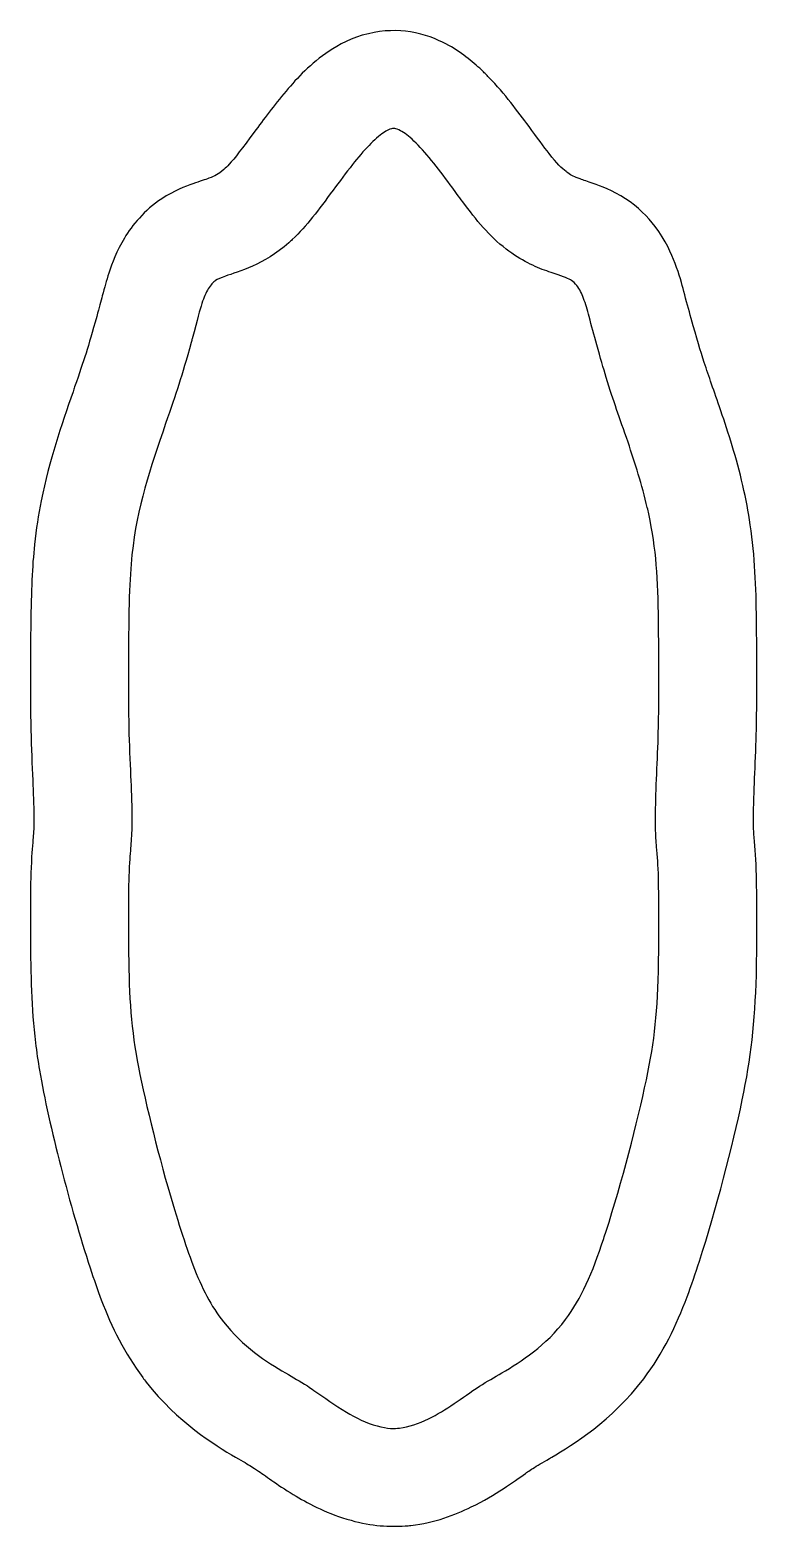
# Model space of a CAD drawing. Header units: millimetres. Extents: x -32 to 32, y -64 to 66.
import ezdxf

# ---------------------------------------------------------------- set-up
doc = ezdxf.new("R2010")
doc.units = ezdxf.units.MM
doc.layers.get('0').update_dxf_attribs({"linetype": 'CONTINUOUS'})

msp = doc.modelspace()

# ---------------------------------------------------------------- linework, layer by layer
for points, knots in [([(20.12, 51.15), (18.97, 51.9), (17.94, 52.26), (17.3, 52.48), (16.83, 52.65), (16.46, 52.77), (16.19, 52.87), (15.65, 53.06), (15.46, 53.15), (15.11, 53.39), (15.06, 53.43), (15.01, 53.47), (14.96, 53.51), (14.58, 53.8), (14.17, 54.22), (13.49, 55.07), (13.02, 55.66), (12.44, 56.46), (11.74, 57.42), (10.76, 58.74), (9.66, 60.24), (8.26, 61.69), (8.05, 61.91), (7.84, 62.12), (7.61, 62.33), (6.83, 63.08), (5.85, 63.9), (4.54, 64.59), (3.73, 65.01), (2.7, 65.43), (1.45, 65.63), (0.38, 65.8), (-0.89, 65.8), (-2.19, 65.48), (-3.65, 65.13), (-4.77, 64.51), (-5.59, 63.96), (-7.21, 62.89), (-8.35, 61.65), (-9.33, 60.5), (-10.39, 59.26), (-11.29, 58.02), (-12.1, 56.93), (-13.1, 55.56), (-13.81, 54.64), (-14.27, 54.15), (-14.44, 53.96), (-14.58, 53.83), (-14.72, 53.7), (-15.28, 53.21), (-15.43, 53.16), (-16.03, 52.93), (-16.33, 52.81), (-16.79, 52.67), (-17.43, 52.44), (-18.06, 52.22), (-19.04, 51.86), (-20.12, 51.15)], [-2.509219, -2.509219, -2.509219, -2.509219, -2.343977, -2.343977, -2.343977, -2.224784, -2.224784, -2.224784, -2.003441, -2.003441, -2.003441, -1.972134, -1.972134, -1.972134, -1.745553, -1.745553, -1.745553, -1.587348, -1.587348, -1.587348, -1.368511, -1.368511, -1.368511, -1.33639, -1.33639, -1.33639, -1.221794, -1.221794, -1.221794, -1.15171, -1.15171, -1.15171, -1.093756, -1.093756, -1.093756, -1.026088, -1.026088, -1.026088, -0.892732, -0.892732, -0.892732, -0.750791, -0.750791, -0.750791, -0.572983, -0.572983, -0.572983, -0.50965, -0.50965, -0.50965, -0.272179, -0.272179, -0.272179, -0.135709, -0.135709, -0.135709, 0, 0, 0, 0]), ([(15.44, 44.05), (15.22, 44.2), (14.74, 44.38), (14, 44.63), (13.78, 44.7), (13.54, 44.79), (13.28, 44.88), (12.28, 45.24), (11.04, 45.79), (9.76, 46.78), (8.27, 47.93), (7.17, 49.3), (6, 50.87), (5.65, 51.35), (5.28, 51.84), (4.9, 52.37), (3.81, 53.84), (2.72, 55.26), (1.76, 56.16), (1.33, 56.58), (0.91, 56.89), (0.58, 57.06), (0.38, 57.17), (0.22, 57.22), (0.11, 57.24), (0.01, 57.25), (-0.04, 57.26), (-0.18, 57.22), (-0.35, 57.18), (-0.61, 57.07), (-0.89, 56.88), (-1.61, 56.4), (-2.6, 55.36), (-3.58, 54.11), (-4.13, 53.41), (-4.69, 52.65), (-5.26, 51.89), (-6.54, 50.15), (-7.52, 48.8), (-8.79, 47.61), (-8.89, 47.52), (-8.99, 47.42), (-9.1, 47.33), (-11.29, 45.4), (-13.47, 44.83), (-14.6, 44.43), (-15.01, 44.28), (-15.28, 44.15), (-15.44, 44.05)], [-2.509219, -2.509219, -2.509219, -2.509219, -2.290001, -2.290001, -2.290001, -2.224784, -2.224784, -2.224784, -1.972134, -1.972134, -1.972134, -1.676588, -1.676588, -1.676588, -1.587348, -1.587348, -1.587348, -1.33639, -1.33639, -1.33639, -1.221794, -1.221794, -1.221794, -1.15171, -1.15171, -1.15171, -1.093756, -1.093756, -1.093756, -1.026088, -1.026088, -1.026088, -0.849377, -0.849377, -0.849377, -0.750791, -0.750791, -0.750791, -0.527209, -0.527209, -0.527209, -0.50965, -0.50965, -0.50965, -0.135709, -0.135709, -0.135709, 0, 0, 0, 0]), ([(-20.12, 51.15), (-20.87, 50.65), (-21.52, 50.08), (-22.06, 49.48), (-22.59, 48.9), (-23.01, 48.3), (-23.35, 47.74), (-24.03, 46.62), (-24.43, 45.56), (-24.71, 44.7), (-24.93, 44.03), (-25.08, 43.45), (-25.27, 42.73), (-25.4, 42.25), (-25.55, 41.69), (-25.76, 40.94), (-26.52, 38.15), (-26.83, 37.26), (-27.67, 34.82), (-27.72, 34.68), (-27.76, 34.54), (-27.81, 34.4), (-28.83, 31.46), (-29.87, 28.47), (-30.58, 24.93), (-30.81, 23.73), (-31.01, 22.47), (-31.15, 21.14), (-31.36, 19.21), (-31.44, 17.17), (-31.48, 14.18), (-31.49, 13.16), (-31.5, 12.03), (-31.5, 10.73), (-31.5, 8.26), (-31.5, 6.37), (-31.47, 5.04), (-31.43, 3.47), (-31.36, 1.98), (-31.31, 0.69), (-31.26, -0.37), (-31.22, -1.5), (-31.21, -2.45), (-31.2, -3.25), (-31.21, -3.52), (-31.24, -3.86), (-31.24, -3.9), (-31.24, -3.93), (-31.25, -3.97), (-31.27, -4.29), (-31.34, -5.02), (-31.4, -5.97), (-31.55, -8.46), (-31.5, -10.78), (-31.5, -12.9), (-31.49, -16.22), (-31.43, -19.07), (-31.07, -22.12), (-30.97, -22.9), (-30.86, -23.69), (-30.72, -24.5), (-30.32, -26.9), (-29.65, -29.83), (-28.87, -32.86), (-28.08, -35.92), (-27.19, -39.04), (-26.33, -41.64), (-26, -42.65), (-25.68, -43.58), (-25.36, -44.42), (-24.45, -46.8), (-23.34, -49.06), (-21.77, -51.16), (-21.67, -51.3), (-21.56, -51.44), (-21.46, -51.57), (-18.74, -55.04), (-15.54, -57), (-13.71, -58.08)], [-4.986649, -4.986649, -4.986649, -4.986649, -4.889748, -4.889748, -4.889748, -4.794175, -4.794175, -4.794175, -4.603793, -4.603793, -4.603793, -4.455352, -4.455352, -4.455352, -4.357827, -4.357827, -4.357827, -4.000147, -4.000147, -4.000147, -3.980574, -3.980574, -3.980574, -3.576393, -3.576393, -3.576393, -3.439163, -3.439163, -3.439163, -3.239082, -3.239082, -3.239082, -3.170823, -3.170823, -3.170823, -3.039884, -3.039884, -3.039884, -2.878465, -2.878465, -2.878465, -2.746899, -2.746899, -2.746899, -2.63711, -2.63711, -2.63711, -2.625637, -2.625637, -2.625637, -2.520607, -2.520607, -2.520607, -2.240181, -2.240181, -2.240181, -1.82058, -1.82058, -1.82058, -1.712681, -1.712681, -1.712681, -1.396942, -1.396942, -1.396942, -1.079229, -1.079229, -1.079229, -0.9569, -0.9569, -0.9569, -0.60808, -0.60808, -0.60808, -0.584809, -0.584809, -0.584809, 0, 0, 0, 0]), ([(13.71, -58.08), (15.57, -56.98), (18.92, -54.93), (21.69, -51.27), (23.39, -49.03), (24.53, -46.62), (25.45, -44.17), (25.83, -43.16), (26.18, -42.13), (26.52, -41.07), (27.98, -36.51), (29.4, -31.08), (30.24, -27.06), (30.99, -23.45), (31.35, -20.36), (31.46, -16.24), (31.47, -15.92), (31.47, -15.59), (31.48, -15.26), (31.51, -13.33), (31.52, -10.14), (31.48, -8.15), (31.45, -6.62), (31.39, -5.66), (31.3, -4.64), (31.26, -4.09), (31.23, -3.84), (31.22, -3.54), (31.22, -3.5), (31.22, -3.47), (31.22, -3.43), (31.2, -2.95), (31.21, -1.96), (31.24, -1.06), (31.24, -0.99), (31.25, -0.93), (31.25, -0.86), (31.28, 0.25), (31.34, 1.42), (31.39, 2.7), (31.5, 5.4), (31.5, 7.56), (31.5, 9.83), (31.5, 11.46), (31.49, 13.03), (31.47, 14.58), (31.44, 17.5), (31.34, 20.08), (30.93, 22.85), (30.77, 23.96), (30.56, 25.09), (30.29, 26.26), (29.73, 28.68), (29.03, 30.84), (28.38, 32.74), (27.76, 34.58), (27.35, 35.69), (26.94, 36.95), (26.62, 37.92), (26.28, 39.03), (25.81, 40.75), (25.6, 41.52), (25.38, 42.31), (25.17, 43.11), (25.01, 43.72), (24.79, 44.57), (24.41, 45.54), (24.1, 46.38), (23.59, 47.53), (22.67, 48.75), (22.03, 49.59), (21.19, 50.44), (20.12, 51.15)], [-12.792307, -12.792307, -12.792307, -12.792307, -11.639501, -11.639501, -11.639501, -10.935531, -10.935531, -10.935531, -10.644053, -10.644053, -10.644053, -9.38956, -9.38956, -9.38956, -8.264425, -8.264425, -8.264425, -8.176645, -8.176645, -8.176645, -7.671593, -7.671593, -7.671593, -7.278912, -7.278912, -7.278912, -7.069363, -7.069363, -7.069363, -7.044279, -7.044279, -7.044279, -6.723439, -6.723439, -6.723439, -6.700292, -6.700292, -6.700292, -6.301678, -6.301678, -6.301678, -5.477615, -5.477615, -5.477615, -4.888457, -4.888457, -4.888457, -3.781989, -3.781989, -3.781989, -3.339377, -3.339377, -3.339377, -2.424157, -2.424157, -2.424157, -1.535288, -1.535288, -1.535288, -0.85472, -0.85472, -0.85472, -0.547017, -0.547017, -0.547017, -0.32626, -0.32626, -0.32626, -0.132688, -0.132688, -0.132688, 0, 0, 0, 0]), ([(-15.44, 44.05), (-15.55, 43.98), (-15.66, 43.89), (-15.76, 43.77), (-15.87, 43.65), (-15.98, 43.5), (-16.08, 43.34), (-16.29, 43), (-16.47, 42.56), (-16.63, 42.07), (-16.83, 41.46), (-16.99, 40.76), (-17.48, 39), (-17.5, 38.9), (-17.53, 38.79), (-17.56, 38.68), (-18.41, 35.61), (-18.83, 34.38), (-19.78, 31.63), (-21.14, 27.68), (-22.25, 24.46), (-22.7, 20.24), (-22.92, 18.15), (-22.99, 15.73), (-23, 10.72), (-23, 8.27), (-23, 6.39), (-22.97, 5.24), (-22.94, 3.79), (-22.87, 2.37), (-22.82, 1.05), (-22.77, -0.03), (-22.72, -1.23), (-22.71, -2.36), (-22.7, -3.4), (-22.73, -4.02), (-22.77, -4.61), (-22.81, -5.13), (-22.87, -5.7), (-22.91, -6.47), (-23.04, -8.54), (-23.01, -10.68), (-23, -12.87), (-22.99, -16.94), (-22.9, -19.79), (-22.34, -23.09), (-21.86, -25.94), (-20.75, -30.53), (-19.59, -34.62), (-18.83, -37.28), (-18.04, -39.75), (-17.42, -41.38), (-16.63, -43.43), (-15.84, -44.96), (-14.77, -46.33), (-13.09, -48.47), (-11.02, -49.8), (-9.39, -50.76)], [-4.986649, -4.986649, -4.986649, -4.986649, -4.889748, -4.889748, -4.889748, -4.794175, -4.794175, -4.794175, -4.603793, -4.603793, -4.603793, -4.37133, -4.37133, -4.37133, -4.357827, -4.357827, -4.357827, -3.980574, -3.980574, -3.980574, -3.439163, -3.439163, -3.439163, -3.170823, -3.170823, -3.170823, -3.039884, -3.039884, -3.039884, -2.878465, -2.878465, -2.878465, -2.746899, -2.746899, -2.746899, -2.625637, -2.625637, -2.625637, -2.520607, -2.520607, -2.520607, -2.240181, -2.240181, -2.240181, -1.712681, -1.712681, -1.712681, -1.255126, -1.255126, -1.255126, -0.9569, -0.9569, -0.9569, -0.584809, -0.584809, -0.584809, 0, 0, 0, 0]), ([(9.39, -50.76), (11.05, -49.78), (13.21, -48.4), (14.91, -46.14), (16.29, -44.31), (17.23, -42.11), (18.22, -39.1), (18.29, -38.89), (18.36, -38.69), (18.43, -38.47), (19.77, -34.28), (21.16, -28.95), (21.92, -25.33), (22.65, -21.83), (22.91, -19.44), (22.98, -15.12), (23.01, -13.32), (23.02, -10.08), (22.98, -8.32), (22.96, -6.93), (22.91, -6.31), (22.83, -5.35), (22.78, -4.78), (22.74, -4.32), (22.72, -3.69), (22.69, -2.76), (22.72, -1.62), (22.75, -0.58), (22.79, 0.62), (22.85, 1.8), (22.9, 3.04), (23, 5.57), (23, 7.57), (23, 9.82), (23, 11.44), (22.99, 12.98), (22.97, 14.47), (22.92, 18.18), (22.79, 20.7), (22.12, 23.8), (22.09, 23.98), (22.05, 24.16), (22, 24.34), (21.54, 26.33), (20.94, 28.21), (20.33, 30.01), (19.57, 32.26), (19.09, 33.5), (18.44, 35.64), (18.19, 36.43), (17.93, 37.35), (17.62, 38.48), (17.39, 39.3), (17.17, 40.12), (16.95, 40.93), (16.8, 41.5), (16.65, 42.04), (16.47, 42.5), (16.32, 42.91), (16.12, 43.31), (15.89, 43.61), (15.74, 43.81), (15.59, 43.95), (15.44, 44.05)], [-12.792307, -12.792307, -12.792307, -12.792307, -11.639501, -11.639501, -11.639501, -10.707209, -10.707209, -10.707209, -10.644053, -10.644053, -10.644053, -9.38956, -9.38956, -9.38956, -8.176645, -8.176645, -8.176645, -7.671593, -7.671593, -7.671593, -7.278912, -7.278912, -7.278912, -7.044279, -7.044279, -7.044279, -6.700292, -6.700292, -6.700292, -6.301678, -6.301678, -6.301678, -5.477615, -5.477615, -5.477615, -4.888457, -4.888457, -4.888457, -3.423845, -3.423845, -3.423845, -3.339377, -3.339377, -3.339377, -2.424157, -2.424157, -2.424157, -1.279786, -1.279786, -1.279786, -0.85472, -0.85472, -0.85472, -0.547017, -0.547017, -0.547017, -0.32626, -0.32626, -0.32626, -0.132688, -0.132688, -0.132688, 0, 0, 0, 0]), ([(-9.39, -50.76), (-8.66, -51.19), (-8.17, -51.45), (-7.48, -51.9), (-7.3, -52.02), (-7.11, -52.14), (-6.91, -52.28), (-6.01, -52.9), (-5.09, -53.58), (-4.1, -54.17), (-3.3, -54.65), (-2.35, -55.12), (-1.43, -55.37), (-0.51, -55.63), (0.05, -55.61), (0.52, -55.55), (1.3, -55.46), (2.17, -55.17), (3.02, -54.76), (4.57, -54), (5.91, -52.92), (7.44, -51.93), (8.15, -51.47), (8.71, -51.16), (9.39, -50.76)], [-1.866408, -1.866408, -1.866408, -1.866408, -1.67828, -1.67828, -1.67828, -1.629893, -1.629893, -1.629893, -1.418958, -1.418958, -1.418958, -1.246251, -1.246251, -1.246251, -1.07166, -1.07166, -1.07166, -0.780503, -0.780503, -0.780503, -0.246324, -0.246324, -0.246324, 0, 0, 0, 0]), ([(-13.71, -58.08), (-13.04, -58.47), (-12.66, -58.69), (-12.34, -58.88), (-12.16, -59), (-11.98, -59.11), (-11.71, -59.3), (-11.05, -59.75), (-9.91, -60.61), (-8.45, -61.47), (-7.27, -62.18), (-5.69, -63.01), (-3.7, -63.56), (-1.92, -64.06), (-0.28, -64.14), (0.99, -64.05), (1.17, -64.03), (1.34, -64.02), (1.5, -64), (3.57, -63.76), (5.31, -63.1), (6.73, -62.4), (8.86, -61.37), (10.42, -60.19), (11.43, -59.49), (11.49, -59.44), (11.55, -59.4), (11.61, -59.36), (11.78, -59.25), (11.93, -59.15), (12.06, -59.06), (12.48, -58.79), (12.86, -58.58), (13.53, -58.19), (13.58, -58.15), (13.64, -58.12), (13.71, -58.08)], [-1.866408, -1.866408, -1.866408, -1.866408, -1.714133, -1.714133, -1.714133, -1.629893, -1.629893, -1.629893, -1.418958, -1.418958, -1.418958, -1.246251, -1.246251, -1.246251, -1.09387, -1.09387, -1.09387, -1.07166, -1.07166, -1.07166, -0.780503, -0.780503, -0.780503, -0.347479, -0.347479, -0.347479, -0.321441, -0.321441, -0.321441, -0.246324, -0.246324, -0.246324, -0.019717, -0.019717, -0.019717, 0, 0, 0, 0])]:
    msp.add_open_spline(points, degree=3, knots=knots)

doc.saveas('drawing.dxf')
